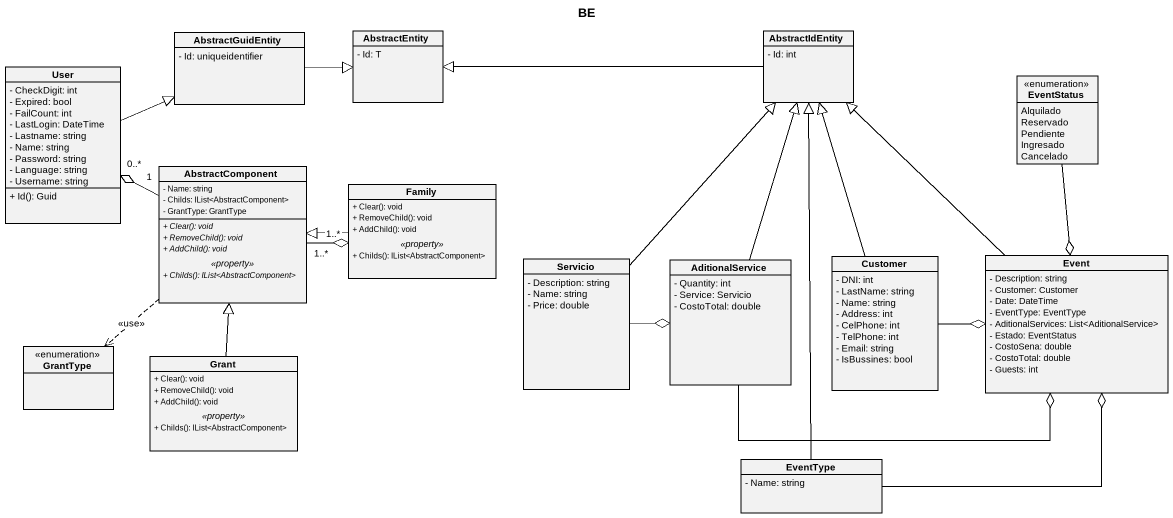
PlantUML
@startuml
title BE
hide circle
hide empty members
skinparam classAttributeIconSize 0
class AbstractGuidEntity {
  - Id: uniqueidentifier
}
class AbstractEntity {
  - Id: T
}
class AbstractIdEntity {
  - Id: int
}
class User {
  - CheckDigit: int
  - Expired: bool
  - FailCount: int
  - LastLogin: DateTime
  - Lastname: string
  - Name: string
  - Password: string
  - Language: string
  - Username: string
  + Id(): Guid
}
enum EventStatus {
  Alquilado
  Reservado
  Pendiente
  Ingresado
  Cancelado
}
class AbstractComponent {
  - Name: string
  - Childs: IList<AbstractComponent>
  - GrantType: GrantType
  --
  {abstract} + Clear(): void
  {abstract} + RemoveChild(): void
  {abstract} + AddChild(): void
  .. <<property>> ..
  {abstract} + Childs(): IList<AbstractComponent>
}
class Family {
  + Clear(): void
  + RemoveChild(): void
  + AddChild(): void
  .. <<property>> ..
  + Childs(): IList<AbstractComponent>
}
class Servicio {
  - Description: string
  - Name: string
  - Price: double
}
class AditionalService {
  - Quantity: int
  - Service: Servicio
  - CostoTotal: double
}
class Customer {
  - DNI: int
  - LastName: string
  - Name: string
  - Address: int
  - CelPhone: int
  - TelPhone: int
  - Email: string
  - IsBussines: bool
}
class Event {
  - Description: string
  - Customer: Customer
  - Date: DateTime
  - EventType: EventType
  - AditionalServices: List<AditionalService>
  - Estado: EventStatus
  - CostoSena: double
  - CostoTotal: double
  - Guests: int
}
enum GrantType
class Grant {
  + Clear(): void
  + RemoveChild(): void
  + AddChild(): void
  .. <<property>> ..
  + Childs(): IList<AbstractComponent>
}
class EventType {
  - Name: string
}
AbstractGuidEntity -right-|> AbstractEntity
AbstractIdEntity -left-|> AbstractEntity
User -right-|> AbstractGuidEntity
EventStatus --o Event
AbstractComponent "1" -left-o "0..*" User
AbstractComponent "1..*" -right-o "1..*" Family
AbstractComponent ..> GrantType : <<use>>
Family -left-|> AbstractComponent
Servicio -up-|> AbstractIdEntity
Servicio -right-o AditionalService
AditionalService -up-|> AbstractIdEntity
AditionalService -right-o Event
Customer -up-|> AbstractIdEntity
Customer -right-o Event
Event -up-|> AbstractIdEntity
Grant -up-|> AbstractComponent
EventType -up-|> AbstractIdEntity
EventType -up-o Event
@enduml
